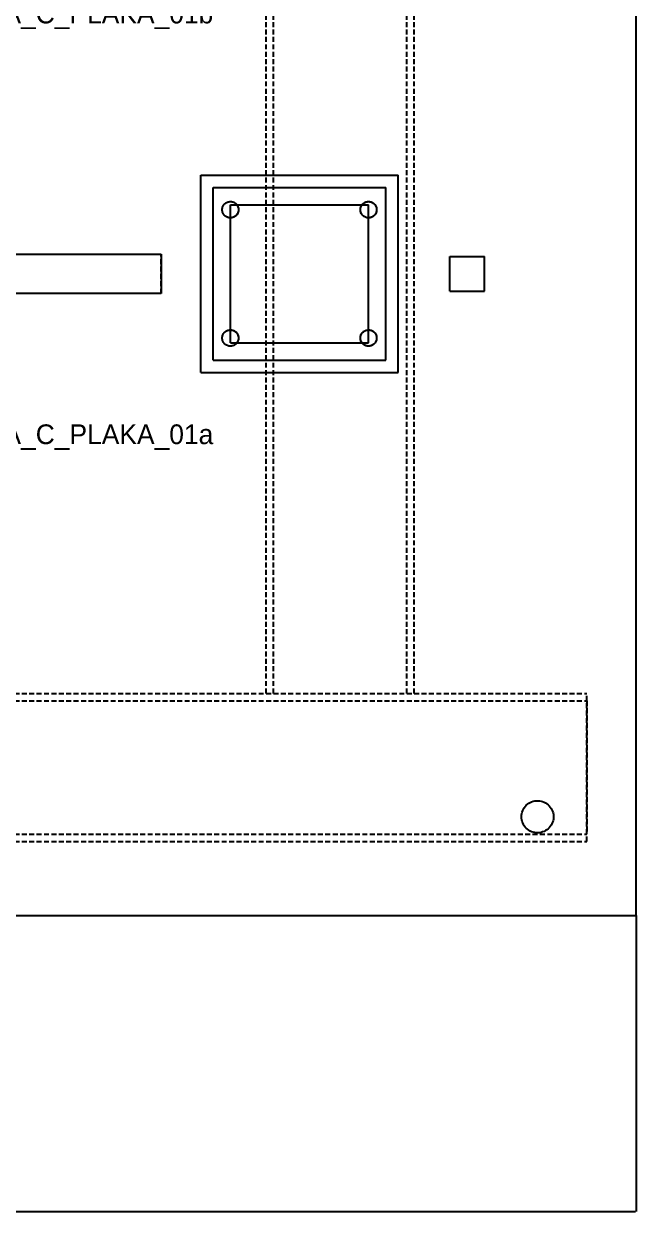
# Model space of a CAD drawing. Header units: metres. Extents: x -200 to 4040, y -1684 to 360.
# Drawn here: x 3091.8 to 3340, y -380.7 to 101.3 of the extents above; entities that cross this region are included whole.
import ezdxf

# ---------------------------------------------------------------- set-up
doc = ezdxf.new("R2010")
doc.units = ezdxf.units.M
doc.linetypes.add('DASHED2', pattern=[3, 2, -1])
for name, color, linetype in [('GIZLI', 8, 'DASHED2'), ('GORUNEN', 7, 'Continuous'), ('OLCU', 4, 'Continuous'), ('YAZI', 3, 'Continuous')]:
    doc.layers.add(name, color=color, linetype=linetype)
doc.dimstyles.get("Standard").update_dxf_attribs({"dimtxt": 2.5, "dimasz": 2.5, "dimexe": 1.25, "dimexo": 0.625, "dimtad": 1, "dimcen": 2.5, "dimazin": 3, "dimtfac": 1, "dimtmove": 0, "dimatfit": 3})

# ---------------------------------------------------------------- blocks, each defined once
blk = doc.blocks.new('_CLOSEDFILLED')
at = {"color": 0, "linetype": 'BYBLOCK'}
blk.add_solid([(-1, 0.2), (0, 0), (-1, -0.2)], dxfattribs=at)
blk = doc.blocks.new('*D1')
for p, q in [((-100, -260), (-100, -380)), ((3340, -260), (3340, -380)), ((-99.75, -380), (1618, -380)), ((1622, -380), (3339.75, -380))]:
    blk.add_line(p, q)
at = {"layer": 'Defpoints'}
for p in [(-100, -260), (3340, -260), (-100, -380)]:
    blk.add_point(p, dxfattribs=at)
at = {"layer": 'OLCU', "xscale": 0.25, "yscale": 0.25, "rotation": 180}
blk.add_blockref('_CLOSEDFILLED', (-100, -380), dxfattribs=at)
at = {"layer": 'OLCU', "xscale": 0.25, "yscale": 0.25}
blk.add_blockref('_CLOSEDFILLED', (3340, -380), dxfattribs=at)
at = {"layer": 'OLCU', "insert": (1620, -380), "char_height": 1, "attachment_point": 5}
blk.add_mtext('3440', dxfattribs=at)

msp = doc.modelspace()

# ---------------------------------------------------------------- linework, layer by layer
at = {"layer": 'GIZLI'}
for points in [[(3340, -260), (3340, 260)], [(3190, -170), (3190, 170)], [(3190, -170), (3190, 170)], [(3193, -170), (3193, 170)], [(3193, -170), (3193, 170)], [(3247, -170), (3247, 170)], [(3247, -170), (3247, 170)], [(3250, -170), (3250, 170)], [(3250, -170), (3250, 170)], [(3163.5, -40), (3163.5, 40)], [(3163.5, 40), (3243.5, 40)], [(3243.5, -40), (3243.5, 40)], [(3168.5, -35), (3168.5, 35)], [(3168.5, 35), (3238.5, 35)], [(3238.5, -35), (3238.5, 35)], [(3172.2, 26), (3172.216, 26.329), (3172.265, 26.654), (3172.347, 26.973), (3172.459, 27.282), (3172.602, 27.578), (3172.773, 27.859), (3172.972, 28.121), (3173.196, 28.362), (3173.442, 28.58), (3173.71, 28.772), (3173.995, 28.937), (3174.294, 29.072), (3174.606, 29.177), (3174.927, 29.25), (3175.253, 29.291), (3175.582, 29.299), (3175.91, 29.274), (3176.234, 29.217), (3176.551, 29.128), (3176.857, 29.008), (3177.15, 28.858), (3177.426, 28.679), (3177.684, 28.474), (3177.919, 28.245), (3178.131, 27.993), (3178.316, 27.721), (3178.473, 27.432), (3178.601, 27.129), (3178.698, 26.814), (3178.763, 26.492), (3178.796, 26.164), (3178.796, 25.836), (3178.763, 25.508), (3178.698, 25.186), (3178.601, 24.871), (3178.473, 24.568), (3178.316, 24.279), (3178.131, 24.007), (3177.919, 23.755), (3177.684, 23.526), (3177.426, 23.321), (3177.15, 23.142), (3176.857, 22.992), (3176.551, 22.872), (3176.234, 22.783), (3175.91, 22.726), (3175.582, 22.701), (3175.253, 22.709), (3174.927, 22.75), (3174.606, 22.823), (3174.294, 22.928), (3173.995, 23.063), (3173.71, 23.228), (3173.442, 23.42), (3173.196, 23.638), (3172.972, 23.879), (3172.773, 24.141), (3172.602, 24.422), (3172.459, 24.718), (3172.347, 25.027), (3172.265, 25.346), (3172.216, 25.671), (3172.2, 26)], [(3228.2, 26), (3228.216, 26.329), (3228.265, 26.654), (3228.347, 26.973), (3228.459, 27.282), (3228.602, 27.578), (3228.773, 27.859), (3228.972, 28.121), (3229.196, 28.362), (3229.442, 28.58), (3229.71, 28.772), (3229.995, 28.937), (3230.294, 29.072), (3230.606, 29.177), (3230.927, 29.25), (3231.253, 29.291), (3231.582, 29.299), (3231.91, 29.274), (3232.234, 29.217), (3232.551, 29.128), (3232.857, 29.008), (3233.15, 28.858), (3233.426, 28.679), (3233.684, 28.474), (3233.919, 28.245), (3234.131, 27.993), (3234.316, 27.721), (3234.473, 27.432), (3234.601, 27.129), (3234.698, 26.814), (3234.763, 26.492), (3234.796, 26.164), (3234.796, 25.836), (3234.763, 25.508), (3234.698, 25.186), (3234.601, 24.871), (3234.473, 24.568), (3234.316, 24.279), (3234.131, 24.007), (3233.919, 23.755), (3233.684, 23.526), (3233.426, 23.321), (3233.15, 23.142), (3232.857, 22.992), (3232.551, 22.872), (3232.234, 22.783), (3231.91, 22.726), (3231.582, 22.701), (3231.253, 22.709), (3230.927, 22.75), (3230.606, 22.823), (3230.294, 22.928), (3229.995, 23.063), (3229.71, 23.228), (3229.442, 23.42), (3229.196, 23.638), (3228.972, 23.879), (3228.773, 24.141), (3228.602, 24.422), (3228.459, 24.718), (3228.347, 25.027), (3228.265, 25.346), (3228.216, 25.671), (3228.2, 26)], [(3175.5, 28), (3178.125, 28)], [(3178.125, 28), (3178.306, 27.737), (3178.46, 27.459), (3178.587, 27.166), (3178.685, 26.863), (3178.753, 26.552), (3178.792, 26.236), (3178.799, 25.917), (3178.776, 25.599), (3178.722, 25.285), (3178.638, 24.978), (3178.524, 24.68), (3178.383, 24.394), (3178.215, 24.124), (3178.021, 23.871), (3177.804, 23.637), (3177.565, 23.426), (3177.307, 23.239), (3177.033, 23.078), (3176.744, 22.943), (3176.443, 22.838), (3176.134, 22.761), (3175.818, 22.715), (3175.5, 22.7)], [(3175.5, 22.7), (3175.5, 28)], [(3178.125, 28), (3228.875, 28)], [(3228.2, 26), (3228.214, 26.307), (3228.257, 26.61), (3228.328, 26.909), (3228.426, 27.2), (3228.55, 27.48), (3228.701, 27.748), (3228.875, 28)], [(3231.5, 22.7), (3231.177, 22.716), (3230.856, 22.763), (3230.542, 22.842), (3230.237, 22.951), (3229.944, 23.09), (3229.667, 23.256), (3229.407, 23.449), (3229.167, 23.667), (3228.949, 23.907), (3228.756, 24.167), (3228.59, 24.444), (3228.451, 24.737), (3228.342, 25.042), (3228.263, 25.356), (3228.216, 25.677), (3228.2, 26)], [(3228.875, 28), (3231.5, 28)], [(3231.5, 22.7), (3231.5, 28)], [(3175.5, -22.7), (3175.5, 22.7)], [(3231.5, -22.7), (3231.5, 22.7)], [(3147.5, -8), (3147.5, 8)], [(3264.5, -7), (3264.5, 7)], [(3264.5, 7), (3278.5, 7)], [(3278.5, -7), (3278.5, 7)], [(3264.5, -7), (3278.5, -7)], [(3172.2, -26), (3172.216, -25.671), (3172.265, -25.346), (3172.347, -25.027), (3172.459, -24.718), (3172.602, -24.422), (3172.773, -24.141), (3172.972, -23.879), (3173.196, -23.638), (3173.442, -23.42), (3173.71, -23.228), (3173.995, -23.063), (3174.294, -22.928), (3174.606, -22.823), (3174.927, -22.75), (3175.253, -22.709), (3175.582, -22.701), (3175.91, -22.726), (3176.234, -22.783), (3176.551, -22.872), (3176.857, -22.992), (3177.15, -23.142), (3177.426, -23.321), (3177.684, -23.526), (3177.919, -23.755), (3178.131, -24.007), (3178.316, -24.279), (3178.473, -24.568), (3178.601, -24.871), (3178.698, -25.186), (3178.763, -25.508), (3178.796, -25.836), (3178.796, -26.164), (3178.763, -26.492), (3178.698, -26.814), (3178.601, -27.129), (3178.473, -27.432), (3178.316, -27.721), (3178.131, -27.993), (3177.919, -28.245), (3177.684, -28.474), (3177.426, -28.679), (3177.15, -28.858), (3176.857, -29.008), (3176.551, -29.128), (3176.234, -29.217), (3175.91, -29.274), (3175.582, -29.299), (3175.253, -29.291), (3174.927, -29.25), (3174.606, -29.177), (3174.294, -29.072), (3173.995, -28.937), (3173.71, -28.772), (3173.442, -28.58), (3173.196, -28.362), (3172.972, -28.121), (3172.773, -27.859), (3172.602, -27.578), (3172.459, -27.282), (3172.347, -26.973), (3172.265, -26.654), (3172.216, -26.329), (3172.2, -26)], [(3175.5, -22.7), (3175.818, -22.715), (3176.134, -22.761), (3176.443, -22.838), (3176.744, -22.943), (3177.033, -23.078), (3177.307, -23.239), (3177.565, -23.426), (3177.804, -23.637), (3178.021, -23.871), (3178.215, -24.124), (3178.383, -24.394), (3178.524, -24.68), (3178.638, -24.978), (3178.722, -25.285), (3178.776, -25.599), (3178.799, -25.917), (3178.792, -26.236), (3178.753, -26.552), (3178.685, -26.863), (3178.587, -27.166), (3178.46, -27.459), (3178.306, -27.737), (3178.125, -28)], [(3175.5, -28), (3175.5, -22.7)], [(3228.2, -26), (3228.216, -25.677), (3228.263, -25.356), (3228.342, -25.042), (3228.451, -24.737), (3228.59, -24.444), (3228.756, -24.167), (3228.949, -23.907), (3229.167, -23.667), (3229.407, -23.449), (3229.667, -23.256), (3229.944, -23.09), (3230.237, -22.951), (3230.542, -22.842), (3230.856, -22.763), (3231.177, -22.716), (3231.5, -22.7)], [(3228.2, -26), (3228.216, -25.671), (3228.265, -25.346), (3228.347, -25.027), (3228.459, -24.718), (3228.602, -24.422), (3228.773, -24.141), (3228.972, -23.879), (3229.196, -23.638), (3229.442, -23.42), (3229.71, -23.228), (3229.995, -23.063), (3230.294, -22.928), (3230.606, -22.823), (3230.927, -22.75), (3231.253, -22.709), (3231.582, -22.701), (3231.91, -22.726), (3232.234, -22.783), (3232.551, -22.872), (3232.857, -22.992), (3233.15, -23.142), (3233.426, -23.321), (3233.684, -23.526), (3233.919, -23.755), (3234.131, -24.007), (3234.316, -24.279), (3234.473, -24.568), (3234.601, -24.871), (3234.698, -25.186), (3234.763, -25.508), (3234.796, -25.836), (3234.796, -26.164), (3234.763, -26.492), (3234.698, -26.814), (3234.601, -27.129), (3234.473, -27.432), (3234.316, -27.721), (3234.131, -27.993), (3233.919, -28.245), (3233.684, -28.474), (3233.426, -28.679), (3233.15, -28.858), (3232.857, -29.008), (3232.551, -29.128), (3232.234, -29.217), (3231.91, -29.274), (3231.582, -29.299), (3231.253, -29.291), (3230.927, -29.25), (3230.606, -29.177), (3230.294, -29.072), (3229.995, -28.937), (3229.71, -28.772), (3229.442, -28.58), (3229.196, -28.362), (3228.972, -28.121), (3228.773, -27.859), (3228.602, -27.578), (3228.459, -27.282), (3228.347, -26.973), (3228.265, -26.654), (3228.216, -26.329), (3228.2, -26)], [(3231.5, -28), (3231.5, -22.7)], [(3175.5, -28), (3178.125, -28)], [(3178.125, -28), (3228.875, -28)], [(3228.875, -28), (3228.701, -27.748), (3228.55, -27.48), (3228.426, -27.2), (3228.328, -26.909), (3228.257, -26.61), (3228.214, -26.307), (3228.2, -26)], [(3228.875, -28), (3231.5, -28)], [(3168.5, -35), (3238.5, -35)], [(3163.5, -40), (3243.5, -40)], [(-80, -170), (3320, -170)], [(-80, -170), (3320, -170)], [(-80, -173), (3320, -173)], [(-80, -173), (3320, -173)], [(3190, -170), (3250, -170)], [(3190, -170), (3250, -170)], [(3193, -170), (3247, -170)], [(3193, -170), (3247, -170)], [(3320, -230), (3320, -170)], [(3320, -230), (3320, -170)], [(3320, -173), (3320, -227)], [(3320, -173), (3320, -227)], [(3293.5, -220), (3293.532, -219.353), (3293.629, -218.712), (3293.789, -218.084), (3294.01, -217.475), (3294.292, -216.891), (3294.629, -216.338), (3295.021, -215.822), (3295.461, -215.347), (3295.947, -214.918), (3296.473, -214.54), (3297.035, -214.216), (3297.625, -213.949), (3298.24, -213.743), (3298.871, -213.599), (3299.514, -213.518), (3300.162, -213.502), (3300.808, -213.55), (3301.446, -213.663), (3302.07, -213.838), (3302.673, -214.075), (3303.25, -214.371), (3303.794, -214.722), (3304.301, -215.126), (3304.765, -215.579), (3305.181, -216.075), (3305.546, -216.611), (3305.856, -217.18), (3306.108, -217.777), (3306.299, -218.396), (3306.427, -219.031), (3306.492, -219.676), (3306.492, -220.324), (3306.427, -220.969), (3306.299, -221.604), (3306.108, -222.223), (3305.856, -222.82), (3305.546, -223.389), (3305.181, -223.925), (3304.765, -224.421), (3304.301, -224.874), (3303.794, -225.278), (3303.25, -225.629), (3302.673, -225.925), (3302.07, -226.162), (3301.446, -226.337), (3300.808, -226.45), (3300.162, -226.498), (3299.514, -226.482), (3298.871, -226.401), (3298.24, -226.257), (3297.625, -226.051), (3297.035, -225.784), (3296.473, -225.46), (3295.947, -225.082), (3295.461, -224.653), (3295.021, -224.178), (3294.629, -223.662), (3294.292, -223.109), (3294.01, -222.525), (3293.789, -221.916), (3293.629, -221.288), (3293.532, -220.647), (3293.5, -220)], [(-80, -227), (3320, -227)], [(-80, -227), (3320, -227)], [(-80, -230), (3320, -230)], [(-80, -230), (3320, -230)], [(-100, -260), (3340, -260)]]:
    msp.add_lwpolyline(points, dxfattribs=at)
at = {"layer": 'GORUNEN'}
for points in [[(3340, -260), (3340, 260)], [(3163.5, -40), (3163.5, 40)], [(3163.5, 40), (3243.5, 40)], [(3243.5, -40), (3243.5, 40)], [(3168.5, -35), (3168.5, 35)], [(3168.5, 35), (3238.5, 35)], [(3238.5, -35), (3238.5, 35)], [(3172.2, 26), (3172.216, 26.328), (3172.265, 26.653), (3172.346, 26.972), (3172.459, 27.28), (3172.601, 27.577), (3172.772, 27.857), (3172.97, 28.119), (3173.194, 28.36), (3173.44, 28.578), (3173.706, 28.77), (3173.991, 28.935), (3174.29, 29.07), (3174.602, 29.175), (3174.922, 29.249), (3175.248, 29.29), (3175.576, 29.299), (3175.904, 29.275), (3176.228, 29.219), (3176.544, 29.13), (3176.85, 29.011), (3177.143, 28.862), (3177.42, 28.684), (3177.677, 28.48), (3177.913, 28.251), (3178.125, 28)], [(3228.875, 28), (3229.086, 28.25), (3229.32, 28.478), (3229.576, 28.681), (3229.85, 28.858), (3230.141, 29.007), (3230.445, 29.127), (3230.76, 29.216), (3231.081, 29.273), (3231.407, 29.299), (3231.734, 29.292), (3232.058, 29.252), (3232.377, 29.181), (3232.687, 29.079), (3232.986, 28.947), (3233.27, 28.785), (3233.537, 28.596), (3233.784, 28.382), (3234.008, 28.145), (3234.208, 27.886), (3234.381, 27.609), (3234.526, 27.316), (3234.641, 27.011), (3234.726, 26.695), (3234.779, 26.373), (3234.8, 26.047), (3234.788, 25.72), (3234.744, 25.396), (3234.669, 25.078), (3234.562, 24.769), (3234.425, 24.473), (3234.26, 24.191), (3234.067, 23.927), (3233.85, 23.683), (3233.609, 23.462), (3233.348, 23.266), (3233.068, 23.097), (3232.774, 22.956), (3232.466, 22.845), (3232.15, 22.765), (3231.826, 22.716), (3231.5, 22.7)], [(3175.5, 22.7), (3175.177, 22.716), (3174.856, 22.763), (3174.542, 22.842), (3174.237, 22.951), (3173.944, 23.09), (3173.667, 23.256), (3173.407, 23.449), (3173.167, 23.667), (3172.949, 23.907), (3172.756, 24.167), (3172.59, 24.444), (3172.451, 24.737), (3172.342, 25.042), (3172.263, 25.356), (3172.216, 25.677), (3172.2, 26)], [(3175.5, 28), (3231.5, 28)], [(3175.5, -28), (3175.5, 28)], [(3231.5, -28), (3231.5, 28)], [(3077.5, 8), (3147.5, 8)], [(3147.5, 8), (3147.5, -8)], [(3264.5, -7), (3264.5, 7)], [(3264.5, 7), (3278.5, 7)], [(3278.5, -7), (3278.5, 7)], [(3147.5, -8), (3077.5, -8)], [(3264.5, -7), (3278.5, -7)], [(3172.2, -26), (3172.216, -25.677), (3172.263, -25.356), (3172.342, -25.042), (3172.451, -24.737), (3172.59, -24.444), (3172.756, -24.167), (3172.949, -23.907), (3173.167, -23.667), (3173.407, -23.449), (3173.667, -23.256), (3173.944, -23.09), (3174.237, -22.951), (3174.542, -22.842), (3174.856, -22.763), (3175.177, -22.716), (3175.5, -22.7)], [(3231.5, -22.7), (3231.826, -22.716), (3232.15, -22.765), (3232.466, -22.845), (3232.774, -22.956), (3233.068, -23.097), (3233.348, -23.266), (3233.609, -23.462), (3233.85, -23.683), (3234.067, -23.927), (3234.26, -24.191), (3234.425, -24.473), (3234.562, -24.769), (3234.669, -25.078), (3234.744, -25.396), (3234.788, -25.72), (3234.8, -26.047), (3234.779, -26.373), (3234.726, -26.695), (3234.641, -27.011), (3234.526, -27.316), (3234.381, -27.609), (3234.208, -27.886), (3234.008, -28.145), (3233.784, -28.382), (3233.537, -28.596), (3233.27, -28.785), (3232.986, -28.947), (3232.687, -29.079), (3232.377, -29.181), (3232.058, -29.252), (3231.734, -29.292), (3231.407, -29.299), (3231.081, -29.273), (3230.76, -29.216), (3230.445, -29.127), (3230.141, -29.007), (3229.85, -28.858), (3229.576, -28.681), (3229.32, -28.478), (3229.086, -28.25), (3228.875, -28)], [(3178.125, -28), (3177.913, -28.251), (3177.677, -28.48), (3177.42, -28.684), (3177.143, -28.862), (3176.85, -29.011), (3176.544, -29.13), (3176.228, -29.219), (3175.904, -29.275), (3175.576, -29.299), (3175.248, -29.29), (3174.922, -29.249), (3174.602, -29.175), (3174.29, -29.07), (3173.991, -28.935), (3173.706, -28.77), (3173.44, -28.578), (3173.194, -28.36), (3172.97, -28.119), (3172.772, -27.857), (3172.601, -27.577), (3172.459, -27.28), (3172.346, -26.972), (3172.265, -26.653), (3172.216, -26.328), (3172.2, -26)], [(3175.5, -28), (3231.5, -28)], [(3168.5, -35), (3238.5, -35)], [(3163.5, -40), (3243.5, -40)], [(3293.5, -220), (3293.532, -219.353), (3293.629, -218.712), (3293.789, -218.084), (3294.01, -217.475), (3294.292, -216.891), (3294.629, -216.338), (3295.021, -215.822), (3295.461, -215.347), (3295.947, -214.918), (3296.473, -214.54), (3297.035, -214.216), (3297.625, -213.949), (3298.24, -213.743), (3298.871, -213.599), (3299.514, -213.518), (3300.162, -213.502), (3300.808, -213.55), (3301.446, -213.663), (3302.07, -213.838), (3302.673, -214.075), (3303.25, -214.371), (3303.794, -214.722), (3304.301, -215.126), (3304.765, -215.579), (3305.181, -216.075), (3305.546, -216.611), (3305.856, -217.18), (3306.108, -217.777), (3306.299, -218.396), (3306.427, -219.031), (3306.492, -219.676), (3306.492, -220.324), (3306.427, -220.969), (3306.299, -221.604), (3306.108, -222.223), (3305.856, -222.82), (3305.546, -223.389), (3305.181, -223.925), (3304.765, -224.421), (3304.301, -224.874), (3303.794, -225.278), (3303.25, -225.629), (3302.673, -225.925), (3302.07, -226.162), (3301.446, -226.337), (3300.808, -226.45), (3300.162, -226.498), (3299.514, -226.482), (3298.871, -226.401), (3298.24, -226.257), (3297.625, -226.051), (3297.035, -225.784), (3296.473, -225.46), (3295.947, -225.082), (3295.461, -224.653), (3295.021, -224.178), (3294.629, -223.662), (3294.292, -223.109), (3294.01, -222.525), (3293.789, -221.916), (3293.629, -221.288), (3293.532, -220.647), (3293.5, -220)], [(-100, -260), (3340, -260)]]:
    msp.add_lwpolyline(points, dxfattribs=at)

# ---------------------------------------------------------------- texts
at = {"layer": 'YAZI'}
for s, p in [('DAYAMA_C_PLAKA_01b', (3045.5, 101.5)), ('DAYAMA_C_PLAKA_01a', (3045.5, -69))]:
    msp.add_text(s, height=8, dxfattribs=at).set_placement(p)

# ---------------------------------------------------------------- dimensions: what is measured, and where the dimension line sits
at = {"layer": 'OLCU'}
dim = msp.add_linear_dim(base=(-100, -380), p1=(-100, -260), p2=(3340, -260), dimstyle='Standard', dxfattribs=at)
dim.commit()
dim.dimension.update_dxf_attribs({"geometry": '*D1', "text_midpoint": (1620, -380)})

doc.saveas('drawing.dxf')
